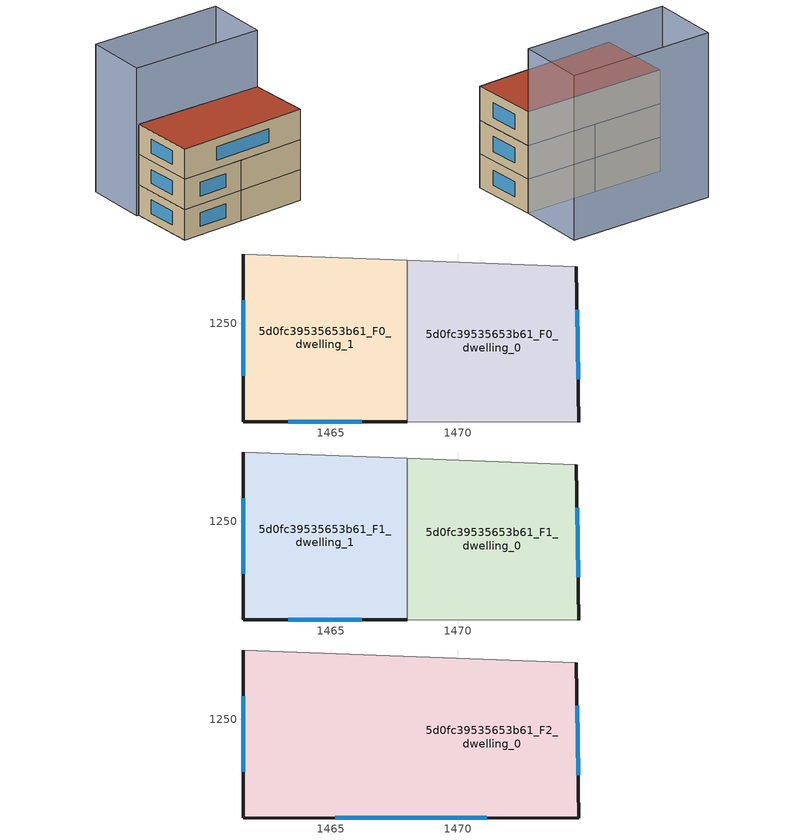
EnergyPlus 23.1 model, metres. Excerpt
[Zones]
5d0fc39535653b61_F0_dwelling_0
 floor ground (EU_floor_Construction): 1474.66,1252.23 1474.76,1246.12 1468,1246.13 1468,1252.49 z0
 wall outside (EU_wall_Construction): 1474.76,1246.12 1474.66,1252.23 z0:3
 wall adiabatic (EU_wall_Construction): 1474.66,1252.23 1468,1252.49 / 1468,1246.13 1474.76,1246.12 z0:3
 wall to 5d0fc39535653b61_F0_dwelling_1 (EU_wall_Construction): 1468,1252.49 1468,1246.13 z0:3
 window (EU_Window_Construction): 1474.73,1247.8 1474.69,1250.55 z0.83:2.17
5d0fc39535653b61_F0_dwelling_1
 floor ground (EU_floor_Construction): 1468,1252.49 1468,1246.13 1461.55,1246.13 1461.55,1252.73 z0
 wall outside (EU_wall_Construction): 1461.55,1252.73 1461.55,1246.13 1468,1246.13 z0:3
 wall adiabatic (EU_wall_Construction): 1468,1252.49 1461.55,1252.73 z0:3
 window (EU_Window_Construction): 1463.32,1246.13 1466.22,1246.13 / 1461.55,1250.91 1461.55,1247.95 z0.83:2.17
5d0fc39535653b61_F1_dwelling_0
 floor to 5d0fc39535653b61_F0_dwelling_0 (EU_floor_Construction): 1474.66,1252.23 1474.76,1246.12 1468,1246.13 1468,1252.49 z3
 wall outside (EU_wall_Construction): 1474.76,1246.12 1474.66,1252.23 z3:6
 wall adiabatic (EU_wall_Construction): 1474.66,1252.23 1468,1252.49 / 1468,1246.13 1474.76,1246.12 z3:6
 wall to 5d0fc39535653b61_F1_dwelling_1 (EU_wall_Construction): 1468,1252.49 1468,1246.13 z3:6
 window (EU_Window_Construction): 1474.73,1247.8 1474.69,1250.55 z3.83:5.17
5d0fc39535653b61_F1_dwelling_1
 floor to 5d0fc39535653b61_F0_dwelling_1 (EU_floor_Construction): 1468,1252.49 1468,1246.13 1461.55,1246.13 1461.55,1252.73 z3
 wall outside (EU_wall_Construction): 1461.55,1252.73 1461.55,1246.13 1468,1246.13 z3:6
 wall adiabatic (EU_wall_Construction): 1468,1252.49 1461.55,1252.73 z3:6
 window (EU_Window_Construction): 1463.32,1246.13 1466.22,1246.13 / 1461.55,1250.91 1461.55,1247.95 z3.83:5.17
5d0fc39535653b61_F2_dwelling_0
 floor to 5d0fc39535653b61_F1_dwelling_0 (EU_floor_Construction): 1474.66,1252.23 1474.76,1246.12 1468,1246.13 1468,1252.48 z6
 floor to 5d0fc39535653b61_F1_dwelling_1 (EU_floor_Construction): 1468,1252.48 1468,1246.13 1461.55,1246.13 1461.55,1252.73 z6
 wall outside (EU_wall_Construction): 1461.55,1252.73 1461.55,1246.13 1474.76,1246.12 1474.66,1252.23 z6:9
 wall adiabatic (EU_wall_Construction): 1474.66,1252.23 1461.55,1252.73 z6:9
 window (EU_Window_Construction): 1474.73,1247.8 1474.69,1250.55 / 1465.18,1246.13 1471.12,1246.13 / 1461.55,1250.91 1461.55,1247.95 z6.83:8.17
 roof outside (EU_roof_Construction): 1474.76,1246.12 1474.66,1252.23 1461.55,1252.73 1461.55,1246.13 z9
shading: 1474.66,1252.23 1461.31,1252.74 / 1461.31,1252.74 1461.55,1258.94 / 1461.55,1258.94 1474.9,1258.42 / 1474.9,1258.42 1474.66,1252.23 z0:14.6
[Building]
EU S2 Campaign: North Axis=0; Terrain=City; Solar Distribution=FullExterior
[Site:Location]
Lyon-Bron: Latitude=45.75; Longitude=5; Time Zone=1; Elevation=198
[SizingPeriod:WeatherFileDays]
AnnualSizingPeriod: Begin Month=1; Begin Day of Month=1; End Month=12; End Day of Month=31; Day of Week for Start Day=Monday; Use Weather File Daylight Saving Period=No; Use Weather File Rain and Snow Indicators=No
[MATERIAL]
EU_InternalMass_Material: Roughness=MediumRough; Thickness=0.1; Conductivity=1; Density=1800; Specific Heat=900; Thermal Absorptance=0.9; Solar Absorptance=0.7; Visible Absorptance=0.7
[MATERIAL:NOMASS] Roughness=MediumRough; Thermal Absorptance=0.9; Solar Absorptance=0.7; Visible Absorptance=0.7
Name | Thermal Resistance
EU_wall_NoMass | 0.87146
EU_roof_NoMass | 0.842276
EU_floor_NoMass | 0.496999
[WINDOWMATERIAL:SIMPLEGLAZINGSYSTEM]
EU_Window_SimpleGlazing: UFactor=2.2525; Solar Heat Gain Coefficient=0.76; Visible Transmittance=0.76
[CONSTRUCTION]
EU_wall_Construction: EU_wall_NoMass
EU_roof_Construction: EU_roof_NoMass
EU_floor_Construction: EU_floor_NoMass
EU_Window_Construction: EU_Window_SimpleGlazing
EU_InternalMass_Construction: EU_InternalMass_Material
[ZONE] Type=1; Multiplier=1; Ceiling Height=autocalculate; Floor Area=autocalculate; Part of Total Floor Area=Yes
Name | Volume
5d0fc39535653b61_F0_dwelling_0 | 125.421
5d0fc39535653b61_F1_dwelling_0 | 125.422
5d0fc39535653b61_F2_dwelling_0 | 250.83
5d0fc39535653b61_F0_dwelling_1 | 125.418
5d0fc39535653b61_F1_dwelling_1 | 125.417
[INTERNALMASS] Construction=EU_InternalMass_Construction
Name | Zone or ZoneList | Surface Area
5d0fc39535653b61_F0_dwelling_0_EU_InternalMass | 5d0fc39535653b61_F0_dwelling_0 | 41.8073
5d0fc39535653b61_F0_dwelling_1_EU_InternalMass | 5d0fc39535653b61_F0_dwelling_1 | 41.8059
5d0fc39535653b61_F1_dwelling_0_EU_InternalMass | 5d0fc39535653b61_F1_dwelling_0 | 41.8073
5d0fc39535653b61_F1_dwelling_1_EU_InternalMass | 5d0fc39535653b61_F1_dwelling_1 | 41.8059
5d0fc39535653b61_F2_dwelling_0_EU_InternalMass | 5d0fc39535653b61_F2_dwelling_0 | 83.6097
[OTHEREQUIPMENT] Fuel Type=Electricity; Design Level Calculation Method=Watts/Area; Power per Zone Floor Area=1; Fraction Latent=0; Fraction Radiant=0; Fraction Lost=0; Carbon Dioxide Generation Rate=0; EndUse Subcategory=EU_Step8_InternalGains
Name | Zone or ZoneList or Space or SpaceList | Schedule
EU_Step8_InternalGain_5d0fc39535653b61_F0_dwelling_0_f000 | 5d0fc39535653b61_F0_dwelling_0 | EU_Step8_GainSchedule_5d0fc39535653b61_F0_dwelling_0_f000
EU_Step8_InternalGain_5d0fc39535653b61_F0_dwelling_1_f000 | 5d0fc39535653b61_F0_dwelling_1 | EU_Step8_GainSchedule_5d0fc39535653b61_F0_dwelling_1_f000
EU_Step8_InternalGain_5d0fc39535653b61_F1_dwelling_0_f000 | 5d0fc39535653b61_F1_dwelling_0 | EU_Step8_GainSchedule_5d0fc39535653b61_F1_dwelling_0_f000
EU_Step8_InternalGain_5d0fc39535653b61_F1_dwelling_1_f000 | 5d0fc39535653b61_F1_dwelling_1 | EU_Step8_GainSchedule_5d0fc39535653b61_F1_dwelling_1_f000
EU_Step8_InternalGain_5d0fc39535653b61_F2_dwelling_0_f000 | 5d0fc39535653b61_F2_dwelling_0 | EU_Step8_GainSchedule_5d0fc39535653b61_F2_dwelling_0_f000
[ZONEVENTILATION:DESIGNFLOWRATE] Schedule=EU_AlwaysOn; Design Flow Rate Calculation Method=AirChanges/Hour; Air Changes per Hour=0.425; Ventilation Type=Natural; Fan Pressure Rise=0; Fan Total Efficiency=1; Constant Term Coefficient=1; Temperature Term Coefficient=0; Velocity Term Coefficient=0; Velocity Squared Term Coefficient=0; Minimum Indoor Temperature=-100; Maximum Indoor Temperature=100; Delta Temperature=-100; Minimum Outdoor Temperature=-100; Maximum Outdoor Temperature=100; Maximum Wind Speed=40
Name | Zone or ZoneList or Space or SpaceList
EU_ConstantAir_5d0fc39535653b61_F0_dwelling_0 | 5d0fc39535653b61_F0_dwelling_0
EU_ConstantAir_5d0fc39535653b61_F0_dwelling_1 | 5d0fc39535653b61_F0_dwelling_1
EU_ConstantAir_5d0fc39535653b61_F1_dwelling_0 | 5d0fc39535653b61_F1_dwelling_0
EU_ConstantAir_5d0fc39535653b61_F1_dwelling_1 | 5d0fc39535653b61_F1_dwelling_1
EU_ConstantAir_5d0fc39535653b61_F2_dwelling_0 | 5d0fc39535653b61_F2_dwelling_0
[HVACTEMPLATE:THERMOSTAT] Constant Heating Setpoint=20; Constant Cooling Setpoint=50
EU_HeatOnly_5d0fc39535653b61_F0_dwelling_0; EU_HeatOnly_5d0fc39535653b61_F0_dwelling_1; EU_HeatOnly_5d0fc39535653b61_F1_dwelling_0; EU_HeatOnly_5d0fc39535653b61_F1_dwelling_1; EU_HeatOnly_5d0fc39535653b61_F2_dwelling_0
[HVACTEMPLATE:ZONE:IDEALLOADSAIRSYSTEM] System Availability Schedule=EU_AlwaysOn; Maximum Heating Supply Air Temperature=50; Minimum Cooling Supply Air Temperature=13; Maximum Heating Supply Air Humidity Ratio=0.0156; Minimum Cooling Supply Air Humidity Ratio=0.0077; Heating Limit=NoLimit; Cooling Limit=NoLimit; Heating Availability Schedule=EU_AlwaysOn; Cooling Availability Schedule=EU_CoolingOff; Dehumidification Control Type=ConstantSensibleHeatRatio; Cooling Sensible Heat Ratio=0.7; Dehumidification Setpoint=60; Humidification Control Type=None; Humidification Setpoint=30; Outdoor Air Method=None; Outdoor Air Flow Rate per Person=0.00944; Outdoor Air Flow Rate per Zone Floor Area=0; Outdoor Air Flow Rate per Zone=0; Demand Controlled Ventilation Type=None; Outdoor Air Economizer Type=NoEconomizer; Heat Recovery Type=None; Sensible Heat Recovery Effectiveness=0.7; Latent Heat Recovery Effectiveness=0.65
Name | Template Thermostat
5d0fc39535653b61_F0_dwelling_0 | EU_HeatOnly_5d0fc39535653b61_F0_dwelling_0
5d0fc39535653b61_F0_dwelling_1 | EU_HeatOnly_5d0fc39535653b61_F0_dwelling_1
5d0fc39535653b61_F1_dwelling_0 | EU_HeatOnly_5d0fc39535653b61_F1_dwelling_0
5d0fc39535653b61_F1_dwelling_1 | EU_HeatOnly_5d0fc39535653b61_F1_dwelling_1
5d0fc39535653b61_F2_dwelling_0 | EU_HeatOnly_5d0fc39535653b61_F2_dwelling_0
[SIZING:ZONE] Zone Cooling Design Supply Air Temperature Input Method=SupplyAirTemperature; Zone Cooling Design Supply Air Temperature=13; Zone Heating Design Supply Air Temperature Input Method=SupplyAirTemperature; Zone Heating Design Supply Air Temperature=50; Zone Cooling Design Supply Air Humidity Ratio=0.008; Zone Heating Design Supply Air Humidity Ratio=0.008; Cooling Design Air Flow Method=DesignDay; Cooling Design Air Flow Rate=0; Cooling Minimum Air Flow per Zone Floor Area=0.000762; Cooling Minimum Air Flow=0; Cooling Minimum Air Flow Fraction=0.2; Heating Design Air Flow Method=DesignDay; Heating Design Air Flow Rate=0; Heating Maximum Air Flow per Zone Floor Area=0.002032; Heating Maximum Air Flow=0.141576; Heating Maximum Air Flow Fraction=0.3; Account for Dedicated Outdoor Air System=No; Dedicated Outdoor Air System Control Strategy=NeutralSupplyAir; Dedicated Outdoor Air Low Setpoint Temperature for Design=autosize; Dedicated Outdoor Air High Setpoint Temperature for Design=autosize; Zone Load Sizing Method=Sensible Load Only No Latent Load; Zone Latent Cooling Design Supply Air Humidity Ratio Input Method=HumidityRatioDifference; Zone Cooling Design Supply Air Humidity Ratio Difference=0.005; Zone Latent Heating Design Supply Air Humidity Ratio Input Method=HumidityRatioDifference; Zone Humidification Design Supply Air Humidity Ratio Difference=0.005
5d0fc39535653b61_F0_dwelling_0; 5d0fc39535653b61_F0_dwelling_1; 5d0fc39535653b61_F1_dwelling_0; 5d0fc39535653b61_F1_dwelling_1; 5d0fc39535653b61_F2_dwelling_0
[SCHEDULE:CONSTANT]
Name | Hourly Value
EU_AlwaysOn | 1
EU_CoolingOff | 0
[SCHEDULE:FILE] Column Number=1; Rows to Skip at Top=0; Number of Hours of Data=8760; Column Separator=Comma; Interpolate to Timestep=No; Minutes per Item=60; Adjust Schedule for Daylight Savings=Yes
Name | File
EU_Step8_GainSchedule_5d0fc39535653b61_F0_dwelling_0_f000 | ../../schedules/5d0fc39535653b61/5d0fc39535653b61_F0_dwelling_0_f000_gain.csv
EU_Step8_GainSchedule_5d0fc39535653b61_F0_dwelling_1_f000 | ../../schedules/5d0fc39535653b61/5d0fc39535653b61_F0_dwelling_1_f000_gain.csv
EU_Step8_GainSchedule_5d0fc39535653b61_F1_dwelling_0_f000 | ../../schedules/5d0fc39535653b61/5d0fc39535653b61_F1_dwelling_0_f000_gain.csv
EU_Step8_GainSchedule_5d0fc39535653b61_F1_dwelling_1_f000 | ../../schedules/5d0fc39535653b61/5d0fc39535653b61_F1_dwelling_1_f000_gain.csv
EU_Step8_GainSchedule_5d0fc39535653b61_F2_dwelling_0_f000 | ../../schedules/5d0fc39535653b61/5d0fc39535653b61_F2_dwelling_0_f000_gain.csv
